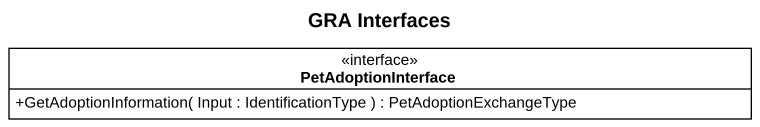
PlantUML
@startuml
title GRA Interfaces
hide circle
hide empty members
skinparam classAttributeIconSize 0
interface PetAdoptionInterface {
  +GetAdoptionInformation( Input : IdentificationType ) : PetAdoptionExchangeType
}
@enduml
